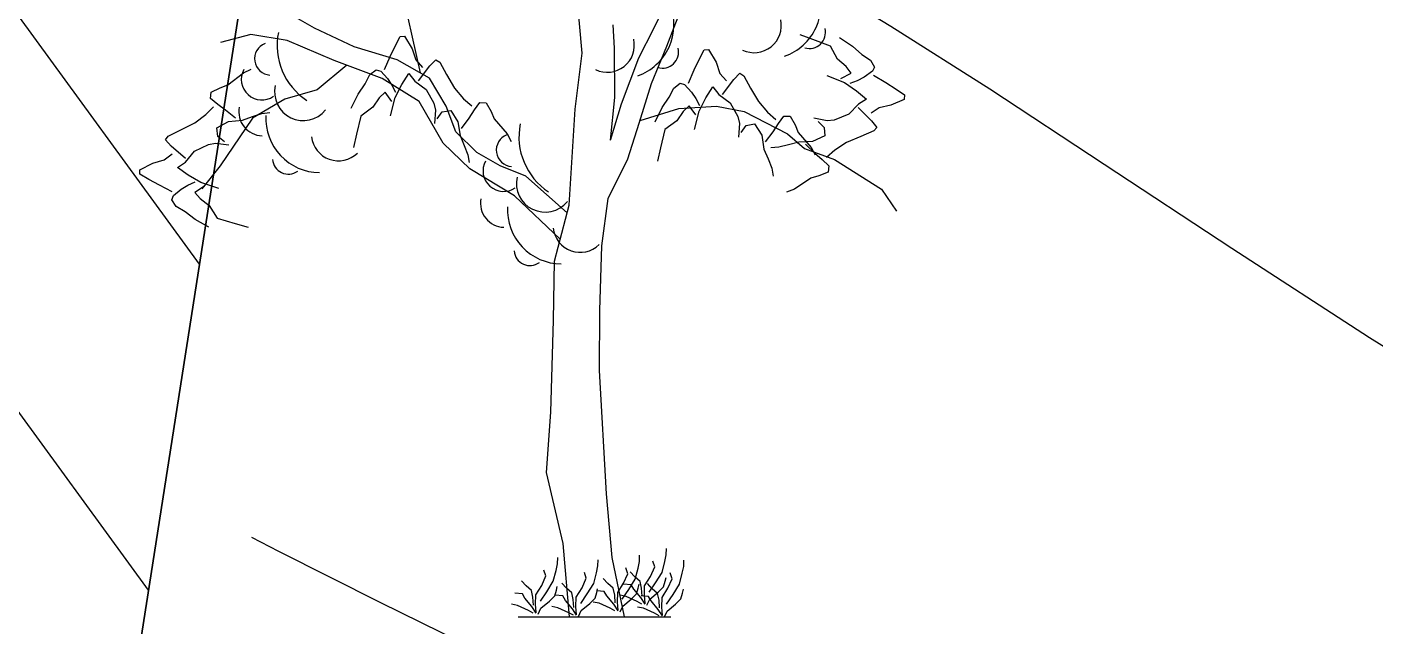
# Model space of a CAD drawing. Extents: x 524954 to 526204, y 9523489 to 9524010.
# Drawn here: x 525848.28 to 525859.84, y 9523756.54 to 9523761.67 of the extents above; entities that cross this region are included whole.
import ezdxf

# ---------------------------------------------------------------- set-up
doc = ezdxf.new("R2010")
doc.units = 0
doc.linetypes.add('ACAD_ISO12W100', pattern=[21, 12, -3, 0, -3, 0, -3])
for name, color, linetype in [('Arbre', 34, 'ACAD_ISO12W100'), ('Bati', 6, 'Continuous'), ('Bati_H', 1, 'Continuous'), ('Cloture', 7, 'Continuous'), ('CN_01_00', 3, 'Continuous'), ('CN_02_00', 4, 'Continuous')]:
    doc.layers.add(name, color=color, linetype=linetype)

# ---------------------------------------------------------------- blocks, each defined once
blk = doc.blocks.new('v088')
at = {"linetype": 'Continuous'}
for p, q in [((-0.107, 4.829), (-0.165, 5.487)), ((0.51, 5.041), (0.671, 5.368)), ((-1.559, 4.967), (-1.635, 5.301)), ((-2.4, 5.043), (-2.621, 5.169)), ((0.619, 4.888), (0.731, 5.176)), ((-2.946, 4.988), (-3.206, 4.92)), ((-2.634, 4.938), (-2.946, 4.988)), ((-2.061, 4.882), (-2.4, 5.043)), ((-1.707, 4.895), (-1.667, 4.973)), ((-1.667, 4.973), (-1.628, 4.976)), ((-1.628, 4.976), (-1.564, 4.867)), ((0.172, 4.872), (0.161, 5.071)), ((0.379, 4.79), (0.51, 5.041)), ((1.872, 4.946), (1.762, 4.985)), ((-2.233, 4.766), (-2.634, 4.938)), ((-1.692, 4.771), (-2.061, 4.882)), ((-1.751, 4.8), (-1.707, 4.895)), ((-1.564, 4.867), (-1.531, 4.771)), ((-1.492, 4.659), (-1.559, 4.967)), ((0.174, 4.45), (0.172, 4.872)), ((0.489, 4.568), (0.619, 4.888)), ((0.899, 4.779), (0.939, 4.857)), ((0.939, 4.857), (0.978, 4.861)), ((0.978, 4.861), (1.042, 4.751)), ((2.022, 4.89), (1.872, 4.946)), ((2.083, 4.778), (2.022, 4.89)), ((2.099, 4.964), (2.211, 4.89)), ((2.211, 4.89), (2.293, 4.818)), ((-1.819, 4.613), (-2.233, 4.766)), ((-1.801, 4.689), (-1.751, 4.8)), ((-1.415, 4.615), (-1.692, 4.771)), ((-1.531, 4.771), (-1.475, 4.707)), ((-1.411, 4.72), (-1.359, 4.773)), ((-1.359, 4.773), (-1.327, 4.751)), ((-1.327, 4.751), (-1.268, 4.645)), ((-0.166, 4.349), (-0.107, 4.829)), ((0.231, 4.395), (0.379, 4.79)), ((0.855, 4.685), (0.899, 4.779)), ((1.042, 4.751), (1.075, 4.656)), ((2.157, 4.714), (2.083, 4.778)), ((2.293, 4.818), (2.365, 4.769)), ((2.365, 4.769), (2.4, 4.71)), ((-3.143, 4.557), (-3.01, 4.66)), ((-3.01, 4.66), (-2.944, 4.692)), ((-2.123, 4.725), (-2.377, 4.514)), ((-1.966, 4.567), (-1.926, 4.645)), ((-1.926, 4.645), (-1.871, 4.687)), ((-1.871, 4.687), (-1.833, 4.675)), ((-1.833, 4.675), (-1.774, 4.612)), ((-1.651, 4.561), (-1.591, 4.654)), ((-1.591, 4.654), (-1.539, 4.59)), ((-1.508, 4.592), (-1.411, 4.72)), ((-1.268, 4.645), (-1.199, 4.529)), ((0.805, 4.573), (0.855, 4.685)), ((1.075, 4.656), (1.131, 4.592)), ((1.195, 4.604), (1.247, 4.657)), ((1.247, 4.657), (1.279, 4.636)), ((1.279, 4.636), (1.338, 4.53)), ((1.992, 4.638), (2.142, 4.578)), ((2.113, 4.611), (2.199, 4.658)), ((2.199, 4.658), (2.157, 4.714)), ((2.313, 4.623), (2.253, 4.592)), ((2.383, 4.674), (2.313, 4.623)), ((2.4, 4.71), (2.383, 4.674)), ((2.393, 4.64), (2.497, 4.577)), ((-3.287, 4.496), (-3.21, 4.533)), ((-3.21, 4.533), (-3.143, 4.557)), ((-2.377, 4.514), (-2.655, 4.434)), ((-2.027, 4.477), (-1.966, 4.567)), ((-1.504, 4.415), (-1.819, 4.613)), ((-1.774, 4.612), (-1.736, 4.556)), ((-1.736, 4.556), (-1.705, 4.495)), ((-1.708, 4.448), (-1.651, 4.561)), ((-1.539, 4.59), (-1.443, 4.518)), ((-1.443, 4.518), (-1.378, 4.401)), ((-1.273, 4.376), (-1.415, 4.615)), ((-1.199, 4.529), (-1.123, 4.438)), ((0.384, 4.23), (0.489, 4.568)), ((0.64, 4.452), (0.68, 4.53)), ((0.68, 4.53), (0.735, 4.572)), ((0.735, 4.572), (0.773, 4.559)), ((0.773, 4.559), (0.832, 4.496)), ((0.955, 4.445), (1.015, 4.539)), ((1.015, 4.539), (1.067, 4.474)), ((1.098, 4.476), (1.195, 4.604)), ((1.338, 4.53), (1.407, 4.414)), ((2.142, 4.578), (2.247, 4.507)), ((2.253, 4.592), (2.189, 4.569)), ((2.247, 4.507), (2.332, 4.436)), ((2.497, 4.577), (2.585, 4.521)), ((2.585, 4.521), (2.658, 4.472)), ((-3.291, 4.441), (-3.287, 4.496)), ((-3.23, 4.39), (-3.291, 4.441)), ((-2.655, 4.434), (-2.931, 4.273)), ((-2.086, 4.357), (-2.027, 4.477)), ((-1.845, 4.445), (-1.9, 4.365)), ((-1.795, 4.494), (-1.845, 4.445)), ((-1.737, 4.415), (-1.795, 4.494)), ((-1.749, 4.291), (-1.708, 4.448)), ((-1.298, 4.058), (-1.504, 4.415)), ((-1.378, 4.401), (-1.363, 4.341)), ((-1.123, 4.438), (-1.052, 4.377)), ((-1.03, 4.342), (-0.984, 4.405)), ((-0.984, 4.405), (-0.928, 4.404)), ((-0.928, 4.404), (-0.887, 4.33)), ((0.138, 4.082), (0.174, 4.45)), ((0.138, 4.082), (0.231, 4.395)), ((0.579, 4.362), (0.64, 4.452)), ((0.832, 4.496), (0.87, 4.441)), ((0.87, 4.441), (0.901, 4.38)), ((0.898, 4.333), (0.955, 4.445)), ((1.067, 4.474), (1.163, 4.402)), ((1.163, 4.402), (1.228, 4.286)), ((1.407, 4.414), (1.483, 4.322)), ((2.262, 4.393), (2.179, 4.306)), ((2.332, 4.436), (2.262, 4.393)), ((2.656, 4.433), (2.54, 4.383)), ((2.658, 4.472), (2.656, 4.433)), ((-3.427, 4.233), (-3.331, 4.304)), ((-3.331, 4.304), (-3.266, 4.37)), ((-3.162, 4.341), (-3.23, 4.39)), ((-3.079, 4.271), (-3.162, 4.341)), ((-3.019, 4.255), (-2.933, 4.286)), ((-2.933, 4.286), (-2.851, 4.312)), ((-2.851, 4.312), (-2.783, 4.321)), ((-2.003, 4.29), (-2.04, 4.134)), ((-1.9, 4.365), (-2.003, 4.29)), ((-1.363, 4.341), (-1.372, 4.226)), ((-1.349, 4.266), (-1.305, 4.325)), ((-1.305, 4.325), (-1.233, 4.338)), ((-1.188, 4.154), (-1.273, 4.376)), ((-1.233, 4.338), (-1.171, 4.241)), ((-1.075, 4.271), (-1.03, 4.342)), ((-0.887, 4.33), (-0.859, 4.265)), ((-0.217, 3.527), (-0.166, 4.349)), ((0.391, 4.253), (0.724, 4.355)), ((0.52, 4.241), (0.579, 4.362)), ((0.761, 4.33), (0.706, 4.249)), ((0.724, 4.355), (1.047, 4.375)), ((0.811, 4.379), (0.761, 4.33)), ((0.869, 4.3), (0.811, 4.379)), ((0.857, 4.176), (0.898, 4.333)), ((1.047, 4.375), (1.284, 4.33)), ((1.228, 4.286), (1.243, 4.226)), ((1.284, 4.33), (1.655, 4.138)), ((1.483, 4.322), (1.554, 4.261)), ((1.576, 4.226), (1.623, 4.29)), ((1.623, 4.29), (1.678, 4.289)), ((1.678, 4.289), (1.719, 4.214)), ((2.179, 4.306), (2.055, 4.256)), ((2.26, 4.362), (2.375, 4.249)), ((2.441, 4.361), (2.371, 4.315)), ((2.54, 4.383), (2.441, 4.361)), ((-3.656, 4.117), (-3.547, 4.171)), ((-3.547, 4.171), (-3.427, 4.233)), ((-3.239, 4.188), (-3.137, 4.244)), ((-3.229, 4.115), (-3.239, 4.188)), ((-2.931, 4.273), (-3.209, 3.863)), ((-3.137, 4.244), (-3.019, 4.255)), ((-1.171, 4.241), (-1.153, 4.123)), ((-1.141, 4.184), (-1.075, 4.271)), ((-0.859, 4.265), (-0.748, 4.137)), ((0.285, 3.923), (0.384, 4.23)), ((0.603, 4.175), (0.566, 4.019)), ((0.706, 4.249), (0.603, 4.175)), ((1.243, 4.226), (1.234, 4.11)), ((1.258, 4.15), (1.301, 4.209)), ((1.301, 4.209), (1.373, 4.223)), ((1.373, 4.223), (1.435, 4.125)), ((1.531, 4.155), (1.576, 4.226)), ((1.719, 4.214), (1.747, 4.149)), ((1.994, 4.248), (1.88, 4.272)), ((1.917, 4.244), (1.97, 4.193)), ((1.97, 4.193), (1.975, 4.12)), ((2.055, 4.256), (1.994, 4.248)), ((2.396, 4.162), (2.283, 4.116)), ((2.375, 4.249), (2.421, 4.191)), ((2.421, 4.191), (2.396, 4.162)), ((-3.679, 4.087), (-3.656, 4.117)), ((-3.629, 4.032), (-3.679, 4.087)), ((-3.43, 3.988), (-3.309, 4.046)), ((-3.309, 4.046), (-3.249, 4.058)), ((-3.249, 4.058), (-3.134, 4.042)), ((-3.172, 4.068), (-3.229, 4.115)), ((-2.04, 4.134), (-2.065, 4.02)), ((-1.069, 3.839), (-1.298, 4.058)), ((-1.01, 3.977), (-1.188, 4.154)), ((-1.153, 4.123), (-1.118, 4.039)), ((-0.748, 4.137), (-0.713, 4.073)), ((1.435, 4.125), (1.453, 4.007)), ((1.465, 4.068), (1.531, 4.155)), ((1.655, 4.138), (1.8, 4.011)), ((1.751, 4.067), (1.664, 4.043)), ((1.747, 4.149), (1.858, 4.021)), ((1.87, 4.071), (1.751, 4.067)), ((1.81, 4.048), (1.888, 3.972)), ((1.975, 4.12), (1.87, 4.071)), ((2.16, 4.062), (2.059, 3.998)), ((2.283, 4.116), (2.16, 4.062)), ((-3.688, 3.915), (-3.621, 3.967)), ((-3.507, 3.927), (-3.629, 4.032)), ((-3.507, 3.896), (-3.43, 3.988)), ((-1.118, 4.039), (-1.087, 3.959)), ((-1.087, 3.959), (-1.074, 3.891)), ((-0.808, 3.863), (-1.01, 3.977)), ((0.566, 4.019), (0.541, 3.904)), ((1.453, 4.007), (1.488, 3.924)), ((1.58, 4.022), (1.511, 4.017)), ((1.664, 4.043), (1.58, 4.022)), ((1.8, 4.011), (2.057, 3.917)), ((1.858, 4.021), (1.893, 3.958)), ((1.888, 3.972), (1.953, 3.918)), ((2.059, 3.998), (1.99, 3.936)), ((-3.898, 3.83), (-3.785, 3.887)), ((-3.897, 3.791), (-3.898, 3.83)), ((-3.785, 3.887), (-3.688, 3.915)), ((-3.574, 3.849), (-3.507, 3.896)), ((-3.484, 3.783), (-3.574, 3.849)), ((-3.209, 3.863), (-3.367, 3.667)), ((-0.685, 3.605), (-1.069, 3.839)), ((-0.589, 3.774), (-0.808, 3.863)), ((0.118, 3.584), (0.285, 3.923)), ((1.488, 3.924), (1.519, 3.844)), ((1.519, 3.844), (1.532, 3.776)), ((1.953, 3.918), (2.01, 3.864)), ((2.01, 3.864), (2.002, 3.81)), ((2.057, 3.917), (2.461, 3.664)), ((-3.821, 3.747), (-3.897, 3.791)), ((-3.729, 3.697), (-3.821, 3.747)), ((-3.485, 3.698), (-3.422, 3.725)), ((-3.375, 3.72), (-3.484, 3.783)), ((-3.221, 3.67), (-3.375, 3.72)), ((-0.234, 3.461), (-0.589, 3.774)), ((1.855, 3.758), (1.714, 3.664)), ((1.923, 3.778), (1.855, 3.758)), ((2.002, 3.81), (1.923, 3.778)), ((-3.621, 3.641), (-3.729, 3.697)), ((-3.623, 3.571), (-3.609, 3.608)), ((-3.609, 3.608), (-3.542, 3.663)), ((-3.542, 3.663), (-3.485, 3.698)), ((-3.344, 3.689), (-3.426, 3.635)), ((-3.426, 3.635), (-3.38, 3.583)), ((-3.38, 3.583), (-3.303, 3.524)), ((-0.294, 3.234), (-0.685, 3.605)), ((0.064, 3.179), (0.118, 3.584)), ((1.714, 3.664), (1.647, 3.637)), ((2.461, 3.664), (2.589, 3.474)), ((-3.585, 3.514), (-3.623, 3.571)), ((-3.509, 3.469), (-3.585, 3.514)), ((-3.423, 3.403), (-3.509, 3.469)), ((-3.303, 3.524), (-3.234, 3.416)), ((-0.344, 3.046), (-0.217, 3.527)), ((-3.306, 3.337), (-3.423, 3.403)), ((-3.234, 3.416), (-3.081, 3.37)), ((-3.081, 3.37), (-2.968, 3.339)), ((0.045, 2.625), (0.064, 3.179)), ((-0.352, 2.542), (-0.344, 3.046)), ((0.043, 2.109), (0.045, 2.625)), ((-0.373, 1.752), (-0.352, 2.542)), ((0.102, 1.053), (0.043, 2.109)), ((-0.412, 1.235), (-0.373, 1.752)), ((-0.268, 0.628), (-0.412, 1.235)), ((0.151, 0.506), (0.102, 1.053)), ((-0.213, 0), (-0.268, 0.628)), ((0.615, 0.531), (0.618, 0.584)), ((-0.317, 0.454), (-0.315, 0.507)), ((0.029, 0.435), (0.031, 0.488)), ((0.256, 0), (0.151, 0.506)), ((0.373, 0.416), (0.385, 0.474)), ((0.385, 0.474), (0.387, 0.526)), ((0.517, 0.426), (0.5, 0.476)), ((0.579, 0.38), (0.603, 0.474)), ((0.603, 0.474), (0.615, 0.531)), ((0.765, 0.43), (0.767, 0.483)), ((-0.452, 0.267), (-0.416, 0.349)), ((-0.416, 0.349), (-0.433, 0.399)), ((-0.353, 0.303), (-0.329, 0.397)), ((-0.329, 0.397), (-0.317, 0.454)), ((-0.07, 0.329), (-0.087, 0.38)), ((-0.007, 0.284), (0.017, 0.377)), ((0.017, 0.377), (0.029, 0.435)), ((0.25, 0.286), (0.286, 0.368)), ((0.286, 0.368), (0.269, 0.418)), ((0.346, 0.341), (0.305, 0.385)), ((0.349, 0.322), (0.373, 0.416)), ((0.481, 0.344), (0.517, 0.426)), ((0.524, 0.291), (0.579, 0.38)), ((0.666, 0.325), (0.649, 0.375)), ((0.728, 0.279), (0.752, 0.373)), ((0.752, 0.373), (0.765, 0.43)), ((-0.587, 0.264), (-0.627, 0.308)), ((-0.541, 0.224), (-0.587, 0.264)), ((-0.502, 0.188), (-0.452, 0.267)), ((-0.409, 0.214), (-0.353, 0.303)), ((-0.327, 0.226), (-0.32, 0.26)), ((-0.24, 0.245), (-0.281, 0.288)), ((-0.195, 0.204), (-0.24, 0.245)), ((-0.156, 0.168), (-0.106, 0.248)), ((-0.106, 0.248), (-0.07, 0.329)), ((-0.063, 0.195), (-0.007, 0.284)), ((0.019, 0.207), (0.026, 0.24)), ((0.115, 0.284), (0.075, 0.327)), ((0.161, 0.243), (0.115, 0.284)), ((0.173, 0.185), (0.161, 0.243)), ((0.2, 0.207), (0.25, 0.286)), ((0.238, 0.151), (0.293, 0.233)), ((0.315, 0.274), (0.25, 0.279)), ((0.293, 0.233), (0.349, 0.322)), ((0.337, 0.236), (0.315, 0.274)), ((0.397, 0.163), (0.337, 0.236)), ((0.392, 0.301), (0.346, 0.341)), ((0.361, 0.197), (0.375, 0.245)), ((0.375, 0.245), (0.382, 0.279)), ((0.404, 0.243), (0.392, 0.301)), ((0.409, 0.175), (0.404, 0.243)), ((0.428, 0.183), (0.43, 0.264)), ((0.43, 0.264), (0.481, 0.344)), ((0.495, 0.24), (0.454, 0.284)), ((0.469, 0.209), (0.524, 0.291)), ((0.541, 0.2), (0.495, 0.24)), ((0.546, 0.209), (0.591, 0.255)), ((0.579, 0.163), (0.63, 0.243)), ((0.591, 0.255), (0.606, 0.303)), ((0.606, 0.303), (0.613, 0.337)), ((0.63, 0.243), (0.666, 0.325)), ((0.673, 0.19), (0.728, 0.279)), ((0.755, 0.202), (0.762, 0.236)), ((-0.618, 0.197), (-0.683, 0.202)), ((-0.596, 0.159), (-0.618, 0.197)), ((-0.536, 0.087), (-0.596, 0.159)), ((-0.529, 0.166), (-0.541, 0.224)), ((-0.524, 0.099), (-0.529, 0.166)), ((-0.505, 0.106), (-0.502, 0.188)), ((-0.464, 0.132), (-0.409, 0.214)), ((-0.459, 0.072), (-0.387, 0.132)), ((-0.387, 0.132), (-0.341, 0.178)), ((-0.341, 0.178), (-0.327, 0.226)), ((-0.272, 0.178), (-0.337, 0.183)), ((-0.25, 0.139), (-0.272, 0.178)), ((-0.19, 0.067), (-0.25, 0.139)), ((-0.183, 0.147), (-0.195, 0.204)), ((-0.178, 0.079), (-0.183, 0.147)), ((-0.159, 0.087), (-0.156, 0.168)), ((-0.118, 0.113), (-0.063, 0.195)), ((-0.041, 0.113), (0.005, 0.159)), ((0.041, 0.115), (-0.01, 0.125)), ((0.005, 0.159), (0.019, 0.207)), ((0.084, 0.216), (0.019, 0.221)), ((0.106, 0.178), (0.084, 0.216)), ((0.166, 0.106), (0.106, 0.178)), ((0.178, 0.118), (0.173, 0.185)), ((0.197, 0.125), (0.2, 0.207)), ((0.202, 0.055), (0.197, 0.125)), ((0.272, 0.173), (0.221, 0.183)), ((0.243, 0.091), (0.315, 0.151)), ((0.365, 0.13), (0.272, 0.173)), ((0.315, 0.151), (0.361, 0.197)), ((0.406, 0.108), (0.365, 0.13)), ((0.433, 0.108), (0.397, 0.163)), ((0.464, 0.173), (0.399, 0.178)), ((0.433, 0.113), (0.428, 0.183)), ((0.45, 0.099), (0.474, 0.149)), ((0.486, 0.135), (0.464, 0.173)), ((0.474, 0.149), (0.546, 0.209)), ((0.546, 0.063), (0.486, 0.135)), ((0.553, 0.142), (0.541, 0.2)), ((0.558, 0.075), (0.553, 0.142)), ((0.577, 0.082), (0.579, 0.163)), ((0.618, 0.108), (0.673, 0.19)), ((0.695, 0.108), (0.74, 0.154)), ((0.74, 0.154), (0.755, 0.202)), ((-0.661, 0.096), (-0.712, 0.106)), ((-0.567, 0.053), (-0.661, 0.096)), ((-0.654, 0), (0.654, 0)), ((-0.527, 0.031), (-0.567, 0.053)), ((-0.5, 0.031), (-0.536, 0.087)), ((-0.5, 0.036), (-0.505, 0.106)), ((-0.483, 0.022), (-0.459, 0.072)), ((-0.315, 0.077), (-0.365, 0.087)), ((-0.221, 0.034), (-0.315, 0.077)), ((-0.18, 0.012), (-0.221, 0.034)), ((-0.154, 0.012), (-0.19, 0.067)), ((-0.154, 0.017), (-0.159, 0.087)), ((-0.137, 0.002), (-0.113, 0.053)), ((-0.113, 0.053), (-0.041, 0.113)), ((0.135, 0.072), (0.041, 0.115)), ((0.175, 0.05), (0.135, 0.072)), ((0.202, 0.05), (0.166, 0.106)), ((0.219, 0.041), (0.243, 0.091)), ((0.421, 0.072), (0.37, 0.082)), ((0.514, 0.029), (0.421, 0.072)), ((0.555, 0.007), (0.514, 0.029)), ((0.582, 0.007), (0.546, 0.063)), ((0.582, 0.012), (0.577, 0.082)), ((0.599, -0.002), (0.623, 0.048)), ((0.623, 0.048), (0.695, 0.108))]:
    blk.add_line(p, q, dxfattribs=at)
for centre, major_axis, start_param, end_param in [((1.475, 5.243), (0.33, 0.33), 4.265936, 5.872819), ((0.215, 5.075), (-0.33, 0.33), 2.69514, 4.302022), ((1.37, 5.065), (-0.164, 0.164), 1.908121, 4.146545), ((-2.155, 4.896), (-0.4, 0.4), 0.587708, 1.773422), ((1.844, 5.006), (-0.0964, 0.0964), 2.051824, 4.174223), ((-2.774, 4.781), (-0.099, 0.099), -0.421529, 2.292047), ((0.11, 4.897), (-0.164, 0.164), 1.908121, 4.146545), ((0.584, 4.837), (0.0964, 0.0964), 3.62262, 5.745019), ((-2.851, 4.605), (-0.125, 0.125), 0.293965, 2.957824), ((-2.497, 4.497), (0.174, 0.174), 2.133893, 4.816631), ((-2.844, 4.326), (-0.145, 0.145), 0.590553, 2.325666), ((-2.352, 4.272), (0.33, 0.33), 2.307735, 3.914618), ((-0.082, 4.112), (0.4, 0.4), 2.158504, 3.344219), ((-2.195, 4.138), (0.164, 0.164), 2.463212, 4.701636), ((-0.702, 3.998), (0.099, 0.099), 1.149268, 3.862844), ((-2.625, 3.929), (0.0964, 0.0964), 2.435534, 4.557933), ((-0.779, 3.821), (0.125, 0.125), 1.864761, 4.52862), ((-0.424, 3.713), (0.174, 0.174), 2.133893, 4.816631), ((-0.772, 3.542), (-0.145, 0.145), 0.590553, 2.325666), ((-0.28, 3.489), (0.33, 0.33), 2.307735, 3.914618), ((-0.123, 3.354), (0.164, 0.164), 2.463212, 4.701636), ((-0.553, 3.145), (0.0964, 0.0964), 2.435534, 4.557933)]:
    blk.add_ellipse(centre, major_axis=major_axis, ratio=1, start_param=start_param, end_param=end_param, dxfattribs=at)

msp = doc.modelspace()

# ---------------------------------------------------------------- hatches: boundary and pattern name
at = {"layer": 'Bati_H'}
h = msp.add_hatch(dxfattribs=at)
h.set_pattern_fill('_U', color=256, scale=2, angle=-53.8928, style=0, pattern_type=0)
h.set_pattern_definition([(306.107232674, (0, 0), (1.61583100173, 1.17859669685), [])])
h.paths.add_polyline_path([(525850.859, 9523766.638), (525848.452, 9523751.249), (525831.851, 9523753.957), (525834.242, 9523769.238)])

# ---------------------------------------------------------------- linework, layer by layer
at = {"layer": 'Bati', "flags": 128}
msp.add_lwpolyline([(525850.859, 9523766.638), (525848.452, 9523751.249), (525831.851, 9523753.957), (525834.242, 9523769.238), (525834.242, 9523769.238)], close=True, dxfattribs=at)
at = {"layer": 'Cloture', "flags": 128}
msp.add_lwpolyline([(525848.452, 9523751.249), (525850.859, 9523766.638)], dxfattribs=at)
at = {"layer": 'CN_01_00', "elevation": 287, "flags": 128}
msp.add_lwpolyline([(525850.911, 9523764.176), (525850.981, 9523764.145), (525851.419, 9523763.936), (525851.811, 9523763.743), (525852.179, 9523763.563), (525852.544, 9523763.39), (525852.926, 9523763.21), (525853.341, 9523763.008), (525853.807, 9523762.769), (525854.343, 9523762.478), (525854.965, 9523762.12), (525855.691, 9523761.679), (525856.538, 9523761.14), (525857.519, 9523760.497), (525858.613, 9523759.775), (525859.795, 9523759.011), (525861.041, 9523758.237)], dxfattribs=at)
at = {"layer": 'CN_02_00', "elevation": 286, "flags": 128}
msp.add_lwpolyline([(525850.21, 9523757.298), (525850.442, 9523757.18), (525851.316, 9523756.739), (525852.181, 9523756.314), (525853.04, 9523755.908), (525853.895, 9523755.517), (525854.745, 9523755.134), (525855.589, 9523754.753), (525856.429, 9523754.368), (525857.262, 9523753.973), (525858.089, 9523753.563), (525858.909, 9523753.13), (525859.722, 9523752.672), (525860.53, 9523752.203)], dxfattribs=at)

# ---------------------------------------------------------------- block references
at = {"layer": 'Arbre'}
msp.add_blockref('v088', (525853.15, 9523756.618), dxfattribs=at)

doc.saveas('drawing.dxf')
